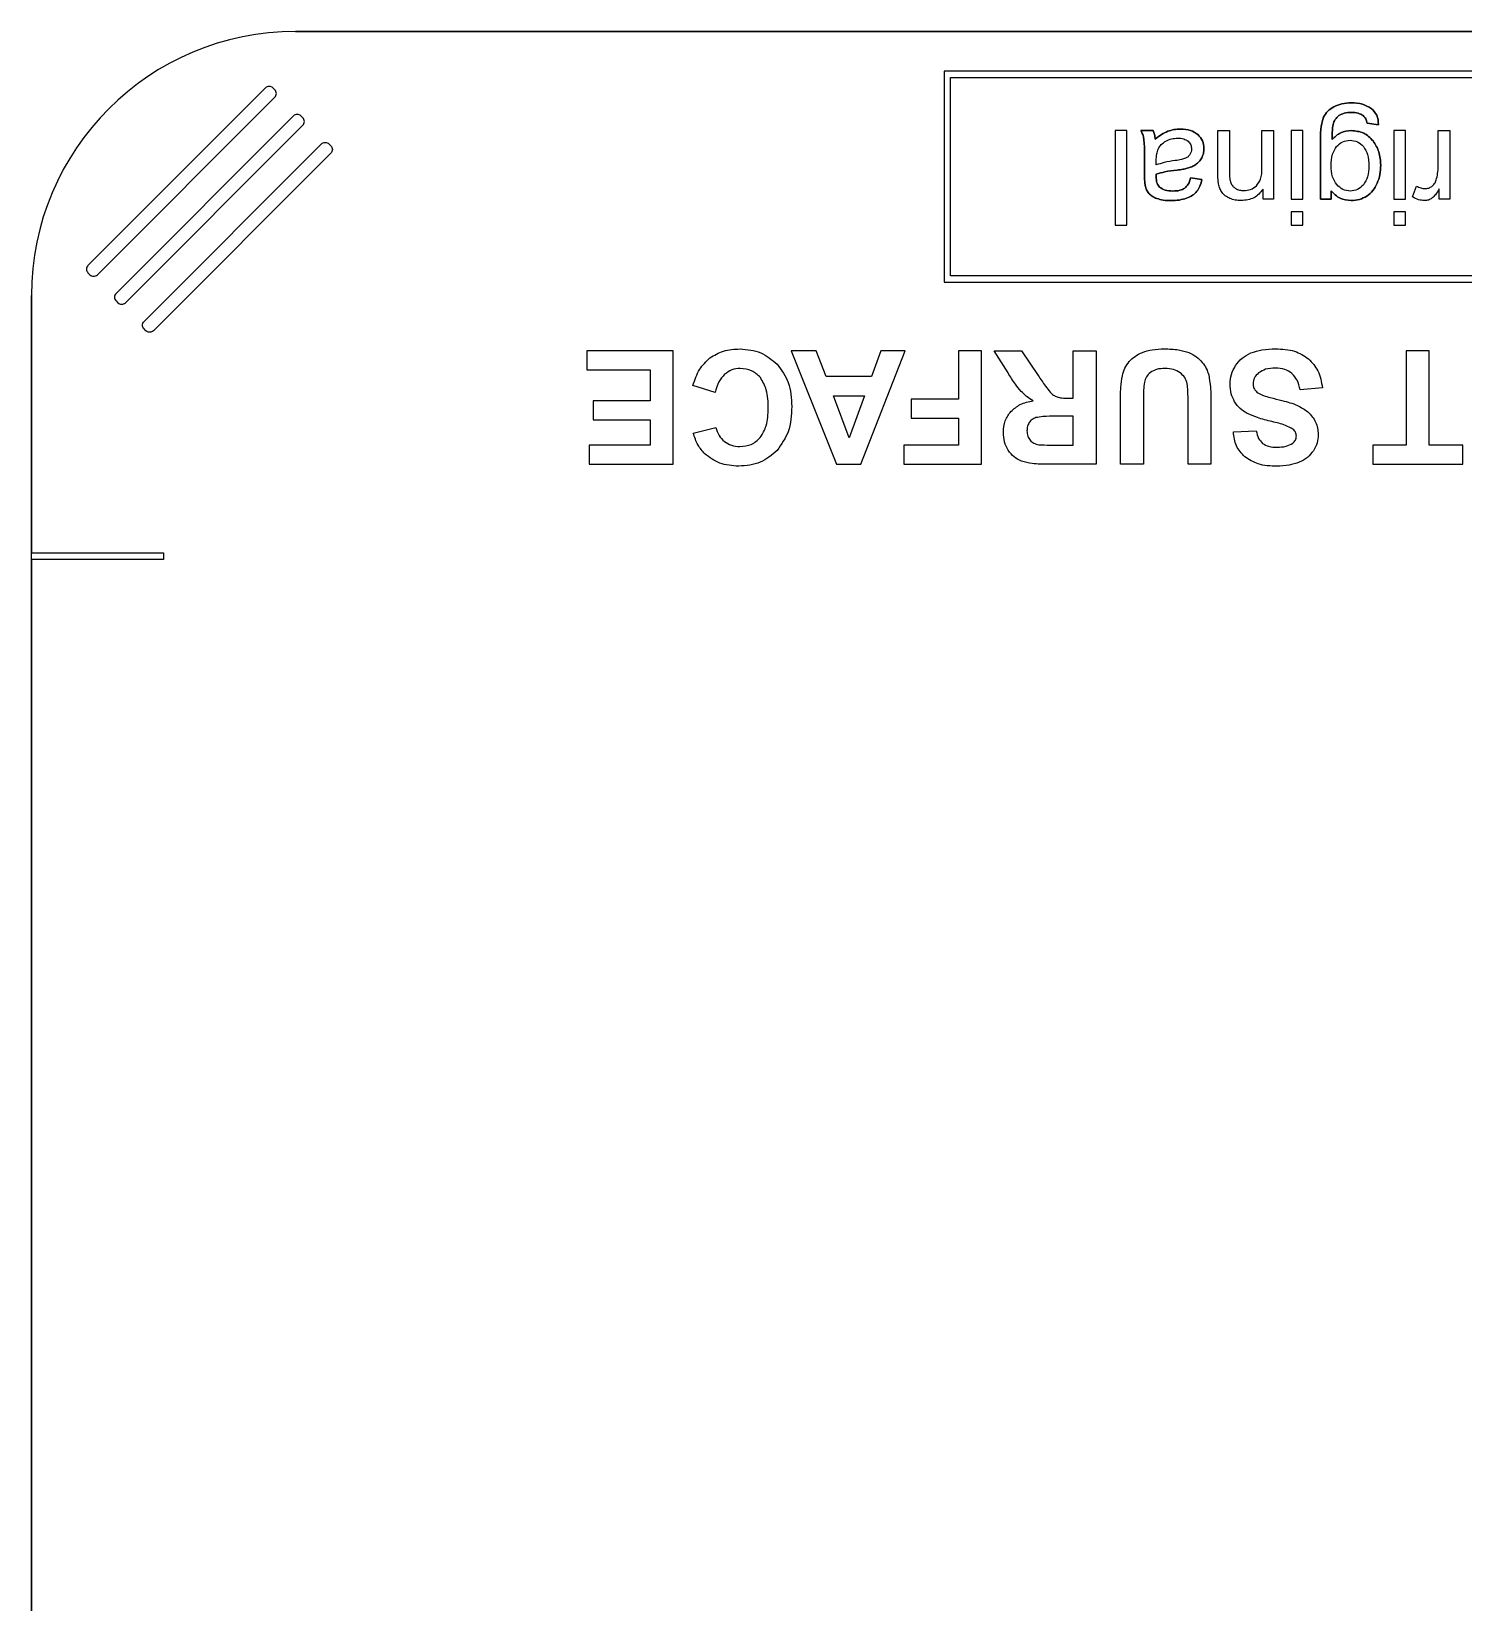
# Model space of a CAD drawing. Header units: millimetres. Extents: x -106 to 106, y -124 to 114.
# Drawn here: x -106 to -51.8, y 54.2 to 113.7 of the extents above; entities that cross this region are included whole.
import ezdxf

# ---------------------------------------------------------------- set-up
doc = ezdxf.new("R2010")
doc.units = ezdxf.units.MM
doc.layers.get('0').update_dxf_attribs({"linetype": 'CONTINUOUS'})

msp = doc.modelspace()

# ---------------------------------------------------------------- linework, layer by layer
for p, q in [((-95.997, 113.75), (96.003, 113.75)), ((96.003, 113.75), (-95.997, 113.75)), ((-55.008, 110.209), (-55.435, 110.272)), ((-55.435, 110.272), (-55.008, 110.209)), ((-63.999, 109.994), (-63.54, 109.994)), ((-63.54, 109.994), (-63.999, 109.994)), ((-61.087, 108.4), (-61.087, 109.994)), ((-61.087, 109.994), (-60.647, 109.994)), ((-60.647, 109.994), (-60.647, 108.417)), ((-59.419, 108.578), (-59.419, 109.994)), ((-59.419, 109.994), (-58.98, 109.994)), ((-58.98, 109.994), (-58.98, 107.401)), ((-57.205, 107.401), (-57.205, 109.642)), ((-57.205, 109.642), (-57.205, 107.401)), ((-52.747, 108.637), (-52.747, 109.994)), ((-52.747, 109.994), (-52.308, 109.994)), ((-52.308, 109.994), (-52.308, 107.401)), ((-63.86, 108.322), (-63.86, 108.908)), ((-63.86, 108.908), (-63.86, 108.322)), ((-63.416, 108.693), (-63.416, 108.854)), ((-62.117, 108.2), (-61.687, 108.141)), ((-61.687, 108.141), (-62.117, 108.2)), ((-59.375, 107.401), (-59.375, 107.77)), ((-56.8, 107.714), (-56.8, 107.401)), ((-56.8, 107.401), (-56.8, 107.714)), ((-53.716, 107.484), (-53.565, 107.892)), ((-52.703, 107.401), (-52.703, 107.794)), ((-58.98, 107.401), (-59.375, 107.401)), ((-56.8, 107.401), (-57.205, 107.401)), ((-57.205, 107.401), (-56.8, 107.401)), ((-52.308, 107.401), (-52.703, 107.401)), ((-105.997, -120.25), (-105.997, 103.75)), ((-105.997, 103.75), (-105.997, 94)), ((-69.03, 100.816), (-69.554, 101.654)), ((-69.554, 101.654), (-68.517, 101.654)), ((-68.517, 101.654), (-67.89, 100.719)), ((-66.56, 99.861), (-66.56, 101.654)), ((-66.56, 101.654), (-65.693, 101.654)), ((-65.693, 101.654), (-65.693, 97.359)), ((-80.116, 100.075), (-80.956, 100.341)), ((-57.129, 100.256), (-57.973, 100.174)), ((-66.736, 99.861), (-66.56, 99.861)), ((-64.773, 97.359), (-64.773, 99.615)), ((-63.906, 99.735), (-63.906, 97.359)), ((-62.215, 97.359), (-62.215, 99.685)), ((-61.348, 99.65), (-61.348, 97.359)), ((-66.56, 99.175), (-67.201, 99.175)), ((-66.56, 98.085), (-66.56, 99.175)), ((-80.945, 98.542), (-80.086, 98.748)), ((-60.498, 98.586), (-59.631, 98.625)), ((-67.237, 98.085), (-66.56, 98.085)), ((-65.693, 97.359), (-67.518, 97.359)), ((-63.906, 97.359), (-64.773, 97.359)), ((-61.348, 97.359), (-62.215, 97.359)), ((-105.997, 94), (-100.997, 94)), ((-105.997, 93.75), (-105.997, -120.25)), ((-100.997, 93.75), (-105.997, 93.75)), ((-100.997, 94), (-100.997, 93.75))]:
    msp.add_line(p, q)
for points in [[(-20.952, 112.25), (-71.452, 112.25), (-71.452, 104.25), (-20.952, 104.25)], [(-71.202, 112), (-21.202, 112), (-21.202, 104.5), (-71.202, 104.5)], [(-64.971, 106.415), (-64.532, 106.415), (-64.532, 109.994), (-64.971, 109.994)], [(-58.311, 107.401), (-57.872, 107.401), (-57.872, 109.994), (-58.311, 109.994)], [(-54.419, 107.401), (-53.98, 107.401), (-53.98, 109.994), (-54.419, 109.994)], [(-58.311, 106.415), (-57.872, 106.415), (-57.872, 106.92), (-58.311, 106.92)], [(-54.419, 106.415), (-53.98, 106.415), (-53.98, 106.92), (-54.419, 106.92)], [(-84.888, 97.359), (-81.703, 97.359), (-81.703, 101.654), (-84.97, 101.654), (-84.97, 100.93), (-82.571, 100.93), (-82.571, 99.761), (-84.727, 99.761), (-84.727, 99.038), (-82.571, 99.038), (-82.571, 98.085), (-84.888, 98.085)], [(-75.917, 100.678), (-76.292, 101.654), (-77.236, 101.654), (-75.516, 97.359), (-74.599, 97.359), (-72.926, 101.654), (-73.846, 101.654), (-74.2, 100.678)], [(-72.976, 97.359), (-70.032, 97.359), (-70.032, 101.654), (-70.899, 101.654), (-70.899, 99.829), (-72.692, 99.829), (-72.692, 99.102), (-70.899, 99.102), (-70.899, 98.085), (-72.976, 98.085)], [(-51.812, 98.085), (-53.086, 98.085), (-53.086, 101.654), (-53.953, 101.654), (-53.953, 98.085), (-55.225, 98.085), (-55.225, 97.359), (-51.812, 97.359)], [(-74.467, 99.955), (-75.047, 98.361), (-75.639, 99.955)]]:
    msp.add_lwpolyline(points, close=True)
for points in [[(-103.502, 104.538), (-96.785, 111.255, 0.414214), (-96.785, 111.538), (-96.856, 111.609, 0.414214), (-97.139, 111.609), (-103.856, 104.891, 0.414214), (-103.856, 104.609), (-103.785, 104.538, 0.414214)], [(-96.078, 110.548), (-102.795, 103.831, 0.414214), (-102.795, 103.548), (-102.724, 103.477, 0.414214), (-102.441, 103.477), (-95.724, 110.194, 0.414214), (-95.724, 110.477), (-95.795, 110.548, 0.414214)], [(-95.017, 109.487, -0.414214), (-94.734, 109.487), (-94.664, 109.417, -0.414214), (-94.664, 109.134), (-101.381, 102.417, -0.414214), (-101.664, 102.417), (-101.734, 102.487, -0.414214), (-101.734, 102.77)]]:
    msp.add_lwpolyline(points, format="xyb", close=True)
msp.add_arc((-95.997, 103.75), 10, 90, 180)
msp.add_arc((-95.997, 103.75), 10, 90, 180)
for points, knots in [([(-57.082, 110.501), (-57.034, 110.581), (-56.936, 110.745), (-56.774, 110.847), (-56.691, 110.9)], [0, 0, 0, 0, 0.0276612, 0.05654916, 0.05654916, 0.05654916, 0.05654916]), ([(-56.691, 110.9), (-56.774, 110.847), (-56.936, 110.745), (-57.034, 110.581), (-57.082, 110.501)], [-0.05654916, -0.05654916, -0.05654916, -0.05654916, -0.0276612, 0, 0, 0, 0]), ([(-56.691, 110.9), (-56.593, 110.942), (-56.384, 111.034), (-56.155, 111.042), (-56.033, 111.046)], [0, 0, 0, 0, 0.03177536, 0.06794148, 0.06794148, 0.06794148, 0.06794148]), ([(-56.033, 111.046), (-56.155, 111.042), (-56.384, 111.034), (-56.593, 110.942), (-56.691, 110.9)], [-0.06794148, -0.06794148, -0.06794148, -0.06794148, -0.03177536, 0, 0, 0, 0]), ([(-56.031, 110.682), (-56.123, 110.68), (-56.29, 110.675), (-56.436, 110.596), (-56.502, 110.56)], [0, 0, 0, 0, 0.02721025, 0.04927942, 0.04927942, 0.04927942, 0.04927942]), ([(-56.502, 110.56), (-56.436, 110.596), (-56.29, 110.675), (-56.123, 110.68), (-56.031, 110.682)], [-0.04927942, -0.04927942, -0.04927942, -0.04927942, -0.02721025, 0, 0, 0, 0]), ([(-56.033, 111.046), (-55.89, 111.04), (-55.623, 111.029), (-55.391, 110.898), (-55.284, 110.837)], [0, 0, 0, 0, 0.04225464, 0.07879799, 0.07879799, 0.07879799, 0.07879799]), ([(-55.284, 110.837), (-55.391, 110.898), (-55.623, 111.029), (-55.89, 111.04), (-56.033, 111.046)], [-0.07879799, -0.07879799, -0.07879799, -0.07879799, -0.04225464, 0, 0, 0, 0]), ([(-55.584, 110.56), (-55.647, 110.596), (-55.785, 110.674), (-55.944, 110.679), (-56.031, 110.682)], [0, 0, 0, 0, 0.0214049, 0.04691767, 0.04691767, 0.04691767, 0.04691767]), ([(-56.031, 110.682), (-55.944, 110.679), (-55.785, 110.674), (-55.647, 110.596), (-55.584, 110.56)], [-0.04691767, -0.04691767, -0.04691767, -0.04691767, -0.0214049, 0, 0, 0, 0]), ([(-55.284, 110.837), (-55.201, 110.756), (-55.026, 110.584), (-55.014, 110.338), (-55.008, 110.209)], [0, 0, 0, 0, 0.03365364, 0.07092145, 0.07092145, 0.07092145, 0.07092145]), ([(-55.008, 110.209), (-55.014, 110.338), (-55.026, 110.584), (-55.201, 110.756), (-55.284, 110.837)], [-0.07092145, -0.07092145, -0.07092145, -0.07092145, -0.03365364, 0, 0, 0, 0]), ([(-57.205, 109.642), (-57.205, 109.817), (-57.205, 110.109), (-57.117, 110.388), (-57.082, 110.501)], [0, 0, 0, 0, 0.05181905, 0.08713908, 0.08713908, 0.08713908, 0.08713908]), ([(-57.082, 110.501), (-57.117, 110.388), (-57.205, 110.109), (-57.205, 109.817), (-57.205, 109.642)], [-0.08713908, -0.08713908, -0.08713908, -0.08713908, -0.05181905, 0, 0, 0, 0]), ([(-56.727, 110.219), (-56.736, 110.149), (-56.762, 109.962), (-56.76, 109.774), (-56.758, 109.655)], [0, 0, 0, 0, 0.02096289, 0.05655272, 0.05655272, 0.05655272, 0.05655272]), ([(-56.758, 109.655), (-56.76, 109.774), (-56.762, 109.962), (-56.736, 110.149), (-56.727, 110.219)], [-0.05655272, -0.05655272, -0.05655272, -0.05655272, -0.02096289, 0, 0, 0, 0]), ([(-56.502, 110.56), (-56.553, 110.515), (-56.658, 110.421), (-56.703, 110.287), (-56.727, 110.219)], [0, 0, 0, 0, 0.02020476, 0.04152342, 0.04152342, 0.04152342, 0.04152342]), ([(-56.727, 110.219), (-56.703, 110.287), (-56.658, 110.421), (-56.553, 110.515), (-56.502, 110.56)], [-0.04152342, -0.04152342, -0.04152342, -0.04152342, -0.02020476, 0, 0, 0, 0]), ([(-55.435, 110.272), (-55.446, 110.332), (-55.467, 110.444), (-55.547, 110.524), (-55.584, 110.56)], [0, 0, 0, 0, 0.01782488, 0.03311842, 0.03311842, 0.03311842, 0.03311842]), ([(-55.584, 110.56), (-55.547, 110.524), (-55.467, 110.444), (-55.446, 110.332), (-55.435, 110.272)], [-0.03311842, -0.03311842, -0.03311842, -0.03311842, -0.01782488, 0, 0, 0, 0]), ([(-63.888, 109.683), (-63.9, 109.736), (-63.924, 109.845), (-63.974, 109.944), (-63.999, 109.994)], [0, 0, 0, 0, 0.01644017, 0.03317009, 0.03317009, 0.03317009, 0.03317009]), ([(-63.999, 109.994), (-63.974, 109.944), (-63.924, 109.845), (-63.9, 109.736), (-63.888, 109.683)], [-0.03317009, -0.03317009, -0.03317009, -0.03317009, -0.01644017, 0, 0, 0, 0]), ([(-63.86, 108.908), (-63.859, 109.074), (-63.858, 109.333), (-63.88, 109.591), (-63.888, 109.683)], [0, 0, 0, 0, 0.05002324, 0.07760008, 0.07760008, 0.07760008, 0.07760008]), ([(-63.888, 109.683), (-63.88, 109.591), (-63.858, 109.333), (-63.859, 109.074), (-63.86, 108.908)], [-0.07760008, -0.07760008, -0.07760008, -0.07760008, -0.05002324, 0, 0, 0, 0]), ([(-63.54, 109.994), (-63.52, 109.945), (-63.476, 109.843), (-63.461, 109.732), (-63.453, 109.674)], [0, 0, 0, 0, 0.01585893, 0.033301, 0.033301, 0.033301, 0.033301]), ([(-63.453, 109.674), (-63.461, 109.732), (-63.476, 109.843), (-63.52, 109.945), (-63.54, 109.994)], [-0.033301, -0.033301, -0.033301, -0.033301, -0.01585893, 0, 0, 0, 0]), ([(-63.453, 109.674), (-63.375, 109.737), (-63.231, 109.854), (-63.061, 109.931), (-62.983, 109.967)], [0, 0, 0, 0, 0.02978592, 0.0555805, 0.0555805, 0.0555805, 0.0555805]), ([(-62.983, 109.967), (-63.061, 109.931), (-63.231, 109.854), (-63.375, 109.737), (-63.453, 109.674)], [-0.0555805, -0.0555805, -0.0555805, -0.0555805, -0.02978592, 0, 0, 0, 0]), ([(-63.345, 109.293), (-63.309, 109.354), (-63.237, 109.479), (-63.116, 109.557), (-63.055, 109.597)], [-0.04256506, -0.04256506, -0.04256506, -0.04256506, -0.02161379, 0, 0, 0, 0]), ([(-63.055, 109.597), (-62.985, 109.63), (-62.842, 109.696), (-62.684, 109.704), (-62.603, 109.708)], [-0.04690597, -0.04690597, -0.04690597, -0.04690597, -0.02414704, 0, 0, 0, 0]), ([(-62.983, 109.967), (-62.905, 109.992), (-62.748, 110.043), (-62.582, 110.049), (-62.498, 110.053)], [0, 0, 0, 0, 0.02426846, 0.0494143, 0.0494143, 0.0494143, 0.0494143]), ([(-62.498, 110.053), (-62.582, 110.049), (-62.748, 110.043), (-62.905, 109.992), (-62.983, 109.967)], [-0.0494143, -0.0494143, -0.0494143, -0.0494143, -0.02426846, 0, 0, 0, 0]), ([(-62.603, 109.708), (-62.526, 109.706), (-62.385, 109.701), (-62.267, 109.625), (-62.214, 109.591)], [-0.04133801, -0.04133801, -0.04133801, -0.04133801, -0.01859603, 0, 0, 0, 0]), ([(-62.498, 110.053), (-62.368, 110.047), (-62.129, 110.038), (-61.931, 109.905), (-61.841, 109.844)], [0, 0, 0, 0, 0.03813946, 0.07012569, 0.07012569, 0.07012569, 0.07012569]), ([(-61.841, 109.844), (-61.931, 109.905), (-62.129, 110.038), (-62.368, 110.047), (-62.498, 110.053)], [-0.07012569, -0.07012569, -0.07012569, -0.07012569, -0.03813946, 0, 0, 0, 0]), ([(-62.214, 109.591), (-62.175, 109.55), (-62.097, 109.467), (-62.086, 109.354), (-62.081, 109.298)], [-0.03298764, -0.03298764, -0.03298764, -0.03298764, -0.01645305, 0, 0, 0, 0]), ([(-61.841, 109.844), (-61.774, 109.769), (-61.639, 109.617), (-61.621, 109.413), (-61.612, 109.31)], [0, 0, 0, 0, 0.02934987, 0.05947282, 0.05947282, 0.05947282, 0.05947282]), ([(-61.612, 109.31), (-61.621, 109.413), (-61.639, 109.617), (-61.774, 109.769), (-61.841, 109.844)], [-0.05947282, -0.05947282, -0.05947282, -0.05947282, -0.02934987, 0, 0, 0, 0]), ([(-56.758, 109.655), (-56.657, 109.754), (-56.457, 109.95), (-56.178, 109.979), (-56.04, 109.994)], [0, 0, 0, 0, 0.04116092, 0.08149204, 0.08149204, 0.08149204, 0.08149204]), ([(-56.04, 109.994), (-56.178, 109.979), (-56.457, 109.95), (-56.657, 109.754), (-56.758, 109.655)], [-0.08149204, -0.08149204, -0.08149204, -0.08149204, -0.04116092, 0, 0, 0, 0]), ([(-56.59, 109.397), (-56.518, 109.465), (-56.375, 109.6), (-56.179, 109.62), (-56.082, 109.63)], [-0.057288, -0.057288, -0.057288, -0.057288, -0.02843585, 0, 0, 0, 0]), ([(-56.082, 109.63), (-55.984, 109.62), (-55.788, 109.6), (-55.646, 109.464), (-55.574, 109.396)], [-0.05737251, -0.05737251, -0.05737251, -0.05737251, -0.02881092, 0, 0, 0, 0]), ([(-56.04, 109.994), (-55.874, 109.98), (-55.55, 109.952), (-55.323, 109.721), (-55.213, 109.608)], [0, 0, 0, 0, 0.04839488, 0.09406602, 0.09406602, 0.09406602, 0.09406602]), ([(-55.213, 109.608), (-55.323, 109.721), (-55.55, 109.952), (-55.874, 109.98), (-56.04, 109.994)], [-0.09406602, -0.09406602, -0.09406602, -0.09406602, -0.04839488, 0, 0, 0, 0]), ([(-55.213, 109.608), (-55.127, 109.471), (-54.951, 109.188), (-54.931, 108.854), (-54.92, 108.683)], [0, 0, 0, 0, 0.04777244, 0.09841474, 0.09841474, 0.09841474, 0.09841474]), ([(-54.92, 108.683), (-54.931, 108.854), (-54.951, 109.188), (-55.127, 109.471), (-55.213, 109.608)], [-0.09841474, -0.09841474, -0.09841474, -0.09841474, -0.04777244, 0, 0, 0, 0]), ([(-63.416, 108.854), (-63.415, 108.94), (-63.414, 109.09), (-63.366, 109.232), (-63.345, 109.293)], [-0.04475626, -0.04475626, -0.04475626, -0.04475626, -0.01918223, 0, 0, 0, 0]), ([(-62.315, 108.947), (-62.365, 108.93), (-62.49, 108.889), (-62.62, 108.87), (-62.698, 108.859)], [-0.03939161, -0.03939161, -0.03939161, -0.03939161, -0.02350171, 0, 0, 0, 0]), ([(-62.142, 109.089), (-62.164, 109.06), (-62.211, 108.999), (-62.28, 108.964), (-62.315, 108.947)], [-0.02271195, -0.02271195, -0.02271195, -0.02271195, -0.01162415, 0, 0, 0, 0]), ([(-62.081, 109.298), (-62.083, 109.261), (-62.088, 109.187), (-62.124, 109.122), (-62.142, 109.089)], [-0.02198519, -0.02198519, -0.02198519, -0.02198519, -0.01092363, 0, 0, 0, 0]), ([(-61.698, 108.962), (-61.729, 108.913), (-61.79, 108.815), (-61.881, 108.745), (-61.925, 108.71)], [0, 0, 0, 0, 0.01736579, 0.03421484, 0.03421484, 0.03421484, 0.03421484]), ([(-61.925, 108.71), (-61.881, 108.745), (-61.79, 108.815), (-61.729, 108.913), (-61.698, 108.962)], [-0.03421484, -0.03421484, -0.03421484, -0.03421484, -0.01736579, 0, 0, 0, 0]), ([(-61.612, 109.31), (-61.615, 109.249), (-61.622, 109.127), (-61.673, 109.017), (-61.698, 108.962)], [0, 0, 0, 0, 0.01834739, 0.03614774, 0.03614774, 0.03614774, 0.03614774]), ([(-61.698, 108.962), (-61.673, 109.017), (-61.622, 109.127), (-61.615, 109.249), (-61.612, 109.31)], [-0.03614774, -0.03614774, -0.03614774, -0.03614774, -0.01834739, 0, 0, 0, 0]), ([(-56.795, 108.666), (-56.792, 108.814), (-56.786, 109.077), (-56.649, 109.3), (-56.59, 109.397)], [-0.07714334, -0.07714334, -0.07714334, -0.07714334, -0.03365768, 0, 0, 0, 0]), ([(-55.574, 109.396), (-55.515, 109.297), (-55.379, 109.069), (-55.374, 108.802), (-55.372, 108.651)], [-0.07834688, -0.07834688, -0.07834688, -0.07834688, -0.04441825, 0, 0, 0, 0]), ([(-63.838, 107.916), (-63.845, 107.969), (-63.861, 108.103), (-63.861, 108.239), (-63.86, 108.322)], [0, 0, 0, 0, 0.01583307, 0.04061943, 0.04061943, 0.04061943, 0.04061943]), ([(-63.86, 108.322), (-63.861, 108.239), (-63.861, 108.103), (-63.845, 107.969), (-63.838, 107.916)], [-0.04061943, -0.04061943, -0.04061943, -0.04061943, -0.01583307, 0, 0, 0, 0]), ([(-63.416, 108.348), (-63.417, 108.324), (-63.418, 108.286), (-63.418, 108.247), (-63.418, 108.234)], [0, 0, 0, 0, 0.00738752, 0.01147733, 0.01147733, 0.01147733, 0.01147733]), ([(-63.418, 108.234), (-63.418, 108.247), (-63.418, 108.286), (-63.417, 108.324), (-63.416, 108.348)], [-0.01147733, -0.01147733, -0.01147733, -0.01147733, -0.00738752, 0, 0, 0, 0]), ([(-62.698, 108.859), (-62.839, 108.838), (-63.083, 108.802), (-63.317, 108.725), (-63.416, 108.693)], [-0.07379029, -0.07379029, -0.07379029, -0.07379029, -0.03124165, 0, 0, 0, 0]), ([(-62.632, 108.5), (-62.787, 108.481), (-63.052, 108.449), (-63.309, 108.378), (-63.416, 108.348)], [0, 0, 0, 0, 0.04672459, 0.07991364, 0.07991364, 0.07991364, 0.07991364]), ([(-63.416, 108.348), (-63.309, 108.378), (-63.052, 108.449), (-62.787, 108.481), (-62.632, 108.5)], [-0.07991364, -0.07991364, -0.07991364, -0.07991364, -0.04672459, 0, 0, 0, 0]), ([(-62.242, 108.566), (-62.296, 108.554), (-62.425, 108.525), (-62.556, 108.509), (-62.632, 108.5)], [0, 0, 0, 0, 0.01657877, 0.03963399, 0.03963399, 0.03963399, 0.03963399]), ([(-62.632, 108.5), (-62.556, 108.509), (-62.425, 108.525), (-62.296, 108.554), (-62.242, 108.566)], [-0.03963399, -0.03963399, -0.03963399, -0.03963399, -0.01657877, 0, 0, 0, 0]), ([(-61.925, 108.71), (-61.974, 108.68), (-62.074, 108.619), (-62.185, 108.584), (-62.242, 108.566)], [0, 0, 0, 0, 0.0171061, 0.03485918, 0.03485918, 0.03485918, 0.03485918]), ([(-62.242, 108.566), (-62.185, 108.584), (-62.074, 108.619), (-61.974, 108.68), (-61.925, 108.71)], [-0.03485918, -0.03485918, -0.03485918, -0.03485918, -0.0171061, 0, 0, 0, 0]), ([(-61.062, 107.973), (-61.069, 108.028), (-61.087, 108.17), (-61.087, 108.313), (-61.087, 108.4)], [0, 0, 0, 0, 0.01688425, 0.04283137, 0.04283137, 0.04283137, 0.04283137]), ([(-60.647, 108.417), (-60.647, 108.338), (-60.646, 108.202), (-60.611, 108.071), (-60.596, 108.015)], [0, 0, 0, 0, 0.02350299, 0.04063325, 0.04063325, 0.04063325, 0.04063325]), ([(-59.623, 107.902), (-59.564, 107.985), (-59.422, 108.185), (-59.42, 108.433), (-59.419, 108.578)], [0, 0, 0, 0, 0.03000542, 0.07212398, 0.07212398, 0.07212398, 0.07212398]), ([(-56.584, 107.948), (-56.645, 108.045), (-56.783, 108.264), (-56.791, 108.523), (-56.795, 108.666)], [-0.07603082, -0.07603082, -0.07603082, -0.07603082, -0.04208055, 0, 0, 0, 0]), ([(-55.372, 108.651), (-55.376, 108.51), (-55.383, 108.256), (-55.517, 108.04), (-55.577, 107.944)], [-0.07475803, -0.07475803, -0.07475803, -0.07475803, -0.03333236, 0, 0, 0, 0]), ([(-54.92, 108.683), (-54.925, 108.563), (-54.935, 108.328), (-55.015, 108.106), (-55.054, 107.998)], [0, 0, 0, 0, 0.03583264, 0.07014999, 0.07014999, 0.07014999, 0.07014999]), ([(-55.054, 107.998), (-55.015, 108.106), (-54.935, 108.328), (-54.925, 108.563), (-54.92, 108.683)], [-0.07014999, -0.07014999, -0.07014999, -0.07014999, -0.03583264, 0, 0, 0, 0]), ([(-52.82, 108.124), (-52.799, 108.205), (-52.755, 108.373), (-52.75, 108.547), (-52.747, 108.637)], [0, 0, 0, 0, 0.02514352, 0.05193955, 0.05193955, 0.05193955, 0.05193955]), ([(-63.702, 107.617), (-63.732, 107.661), (-63.796, 107.752), (-63.824, 107.86), (-63.838, 107.916)], [0, 0, 0, 0, 0.01576034, 0.03312206, 0.03312206, 0.03312206, 0.03312206]), ([(-63.838, 107.916), (-63.824, 107.86), (-63.796, 107.752), (-63.732, 107.661), (-63.702, 107.617)], [-0.03312206, -0.03312206, -0.03312206, -0.03312206, -0.01576034, 0, 0, 0, 0]), ([(-63.418, 108.234), (-63.417, 108.154), (-63.414, 108.014), (-63.33, 107.903), (-63.294, 107.855)], [0, 0, 0, 0, 0.02309888, 0.04072885, 0.04072885, 0.04072885, 0.04072885]), ([(-63.294, 107.855), (-63.33, 107.903), (-63.414, 108.014), (-63.417, 108.154), (-63.418, 108.234)], [-0.04072885, -0.04072885, -0.04072885, -0.04072885, -0.02309888, 0, 0, 0, 0]), ([(-63.294, 107.855), (-63.226, 107.812), (-63.074, 107.715), (-62.893, 107.71), (-62.793, 107.706)], [0, 0, 0, 0, 0.02372831, 0.05307918, 0.05307918, 0.05307918, 0.05307918]), ([(-62.793, 107.706), (-62.893, 107.71), (-63.074, 107.715), (-63.226, 107.812), (-63.294, 107.855)], [-0.05307918, -0.05307918, -0.05307918, -0.05307918, -0.02372831, 0, 0, 0, 0]), ([(-62.793, 107.706), (-62.702, 107.708), (-62.54, 107.71), (-62.397, 107.784), (-62.336, 107.815)], [0, 0, 0, 0, 0.02708356, 0.04760031, 0.04760031, 0.04760031, 0.04760031]), ([(-62.336, 107.815), (-62.397, 107.784), (-62.54, 107.71), (-62.702, 107.708), (-62.793, 107.706)], [-0.04760031, -0.04760031, -0.04760031, -0.04760031, -0.02708356, 0, 0, 0, 0]), ([(-62.336, 107.815), (-62.289, 107.863), (-62.182, 107.971), (-62.14, 108.117), (-62.117, 108.2)], [0, 0, 0, 0, 0.01978448, 0.04486306, 0.04486306, 0.04486306, 0.04486306]), ([(-62.117, 108.2), (-62.14, 108.117), (-62.182, 107.971), (-62.289, 107.863), (-62.336, 107.815)], [-0.04486306, -0.04486306, -0.04486306, -0.04486306, -0.01978448, 0, 0, 0, 0]), ([(-61.88, 107.695), (-61.932, 107.641), (-62.043, 107.526), (-62.19, 107.466), (-62.269, 107.434)], [0, 0, 0, 0, 0.02224872, 0.04725176, 0.04725176, 0.04725176, 0.04725176]), ([(-62.269, 107.434), (-62.19, 107.466), (-62.043, 107.526), (-61.932, 107.641), (-61.88, 107.695)], [-0.04725176, -0.04725176, -0.04725176, -0.04725176, -0.02224872, 0, 0, 0, 0]), ([(-61.687, 108.141), (-61.708, 108.056), (-61.748, 107.896), (-61.838, 107.759), (-61.88, 107.695)], [0, 0, 0, 0, 0.02611001, 0.04887238, 0.04887238, 0.04887238, 0.04887238]), ([(-61.88, 107.695), (-61.838, 107.759), (-61.748, 107.896), (-61.708, 108.056), (-61.687, 108.141)], [-0.04887238, -0.04887238, -0.04887238, -0.04887238, -0.02611001, 0, 0, 0, 0]), ([(-60.926, 107.648), (-60.956, 107.697), (-61.019, 107.797), (-61.048, 107.913), (-61.062, 107.973)], [0, 0, 0, 0, 0.01710303, 0.03542506, 0.03542506, 0.03542506, 0.03542506]), ([(-60.596, 108.015), (-60.575, 107.973), (-60.533, 107.887), (-60.454, 107.831), (-60.414, 107.803)], [0, 0, 0, 0, 0.01391658, 0.0283661, 0.0283661, 0.0283661, 0.0283661]), ([(-60.414, 107.803), (-60.368, 107.78), (-60.271, 107.732), (-60.164, 107.726), (-60.108, 107.723)], [0, 0, 0, 0, 0.01538794, 0.03195609, 0.03195609, 0.03195609, 0.03195609]), ([(-59.375, 107.77), (-59.483, 107.645), (-59.7, 107.392), (-60.032, 107.359), (-60.201, 107.343)], [0, 0, 0, 0, 0.04738817, 0.09617909, 0.09617909, 0.09617909, 0.09617909]), ([(-60.108, 107.723), (-60.018, 107.731), (-59.84, 107.745), (-59.695, 107.85), (-59.623, 107.902)], [0, 0, 0, 0, 0.02653038, 0.05253675, 0.05253675, 0.05253675, 0.05253675]), ([(-56.043, 107.343), (-56.19, 107.359), (-56.486, 107.391), (-56.695, 107.605), (-56.8, 107.714)], [0, 0, 0, 0, 0.04288561, 0.08668028, 0.08668028, 0.08668028, 0.08668028]), ([(-56.8, 107.714), (-56.695, 107.605), (-56.486, 107.391), (-56.19, 107.359), (-56.043, 107.343)], [-0.08668028, -0.08668028, -0.08668028, -0.08668028, -0.04288561, 0, 0, 0, 0]), ([(-56.075, 107.706), (-56.171, 107.717), (-56.368, 107.74), (-56.511, 107.878), (-56.584, 107.948)], [-0.05778086, -0.05778086, -0.05778086, -0.05778086, -0.02950917, 0, 0, 0, 0]), ([(-55.577, 107.944), (-55.648, 107.875), (-55.787, 107.739), (-55.98, 107.717), (-56.075, 107.706)], [-0.05662857, -0.05662857, -0.05662857, -0.05662857, -0.02774531, 0, 0, 0, 0]), ([(-55.054, 107.998), (-55.103, 107.9), (-55.197, 107.71), (-55.363, 107.578), (-55.444, 107.514)], [0, 0, 0, 0, 0.03230314, 0.06284357, 0.06284357, 0.06284357, 0.06284357]), ([(-55.444, 107.514), (-55.363, 107.578), (-55.197, 107.71), (-55.103, 107.9), (-55.054, 107.998)], [-0.06284357, -0.06284357, -0.06284357, -0.06284357, -0.03230314, 0, 0, 0, 0]), ([(-53.565, 107.892), (-53.512, 107.864), (-53.411, 107.811), (-53.297, 107.801), (-53.243, 107.797)], [0, 0, 0, 0, 0.01762479, 0.03391295, 0.03391295, 0.03391295, 0.03391295]), ([(-53.243, 107.797), (-53.196, 107.8), (-53.102, 107.808), (-53.023, 107.858), (-52.984, 107.883)], [0, 0, 0, 0, 0.01384251, 0.02767236, 0.02767236, 0.02767236, 0.02767236]), ([(-52.984, 107.883), (-52.948, 107.916), (-52.874, 107.983), (-52.839, 108.076), (-52.82, 108.124)], [0, 0, 0, 0, 0.01426856, 0.0294477, 0.0294477, 0.0294477, 0.0294477]), ([(-52.703, 107.794), (-52.747, 107.714), (-52.822, 107.579), (-52.936, 107.474), (-52.983, 107.431)], [0, 0, 0, 0, 0.02712511, 0.04613649, 0.04613649, 0.04613649, 0.04613649]), ([(-63.396, 107.421), (-63.459, 107.446), (-63.573, 107.493), (-63.662, 107.578), (-63.702, 107.617)], [0, 0, 0, 0, 0.0200494, 0.03660009, 0.03660009, 0.03660009, 0.03660009]), ([(-63.702, 107.617), (-63.662, 107.578), (-63.573, 107.493), (-63.459, 107.446), (-63.396, 107.421)], [-0.03660009, -0.03660009, -0.03660009, -0.03660009, -0.0200494, 0, 0, 0, 0]), ([(-62.857, 107.343), (-62.958, 107.344), (-63.141, 107.347), (-63.317, 107.398), (-63.396, 107.421)], [0, 0, 0, 0, 0.03015365, 0.05472718, 0.05472718, 0.05472718, 0.05472718]), ([(-63.396, 107.421), (-63.317, 107.398), (-63.141, 107.347), (-62.958, 107.344), (-62.857, 107.343)], [-0.05472718, -0.05472718, -0.05472718, -0.05472718, -0.03015365, 0, 0, 0, 0]), ([(-62.269, 107.434), (-62.359, 107.407), (-62.551, 107.351), (-62.751, 107.346), (-62.857, 107.343)], [0, 0, 0, 0, 0.02825191, 0.05976824, 0.05976824, 0.05976824, 0.05976824]), ([(-62.857, 107.343), (-62.751, 107.346), (-62.551, 107.351), (-62.359, 107.407), (-62.269, 107.434)], [-0.05976824, -0.05976824, -0.05976824, -0.05976824, -0.02825191, 0, 0, 0, 0]), ([(-60.632, 107.427), (-60.692, 107.455), (-60.805, 107.509), (-60.887, 107.604), (-60.926, 107.648)], [0, 0, 0, 0, 0.01974773, 0.03714076, 0.03714076, 0.03714076, 0.03714076]), ([(-60.201, 107.343), (-60.276, 107.346), (-60.424, 107.352), (-60.564, 107.402), (-60.632, 107.427)], [0, 0, 0, 0, 0.02258981, 0.04413604, 0.04413604, 0.04413604, 0.04413604]), ([(-55.444, 107.514), (-55.534, 107.464), (-55.72, 107.361), (-55.933, 107.349), (-56.043, 107.343)], [0, 0, 0, 0, 0.03055846, 0.06303675, 0.06303675, 0.06303675, 0.06303675]), ([(-56.043, 107.343), (-55.933, 107.349), (-55.72, 107.361), (-55.534, 107.464), (-55.444, 107.514)], [-0.06303675, -0.06303675, -0.06303675, -0.06303675, -0.03055846, 0, 0, 0, 0]), ([(-53.265, 107.343), (-53.341, 107.35), (-53.501, 107.364), (-53.642, 107.443), (-53.716, 107.484)], [0, 0, 0, 0, 0.02267791, 0.04779927, 0.04779927, 0.04779927, 0.04779927]), ([(-52.983, 107.431), (-53.026, 107.405), (-53.114, 107.354), (-53.214, 107.346), (-53.265, 107.343)], [0, 0, 0, 0, 0.01498587, 0.02988873, 0.02988873, 0.02988873, 0.02988873]), ([(-80.956, 100.341), (-80.887, 100.556), (-80.757, 100.958), (-80.454, 101.25), (-80.313, 101.386)], [0, 0, 0, 0, 0.0664564, 0.124346, 0.124346, 0.124346, 0.124346]), ([(-80.313, 101.386), (-80.148, 101.485), (-79.797, 101.696), (-79.388, 101.716), (-79.172, 101.727)], [0, 0, 0, 0, 0.0570753, 0.1207481, 0.1207481, 0.1207481, 0.1207481]), ([(-79.172, 101.727), (-78.901, 101.705), (-78.369, 101.66), (-77.965, 101.313), (-77.766, 101.143)], [0, 0, 0, 0, 0.0792875, 0.1557877, 0.1557877, 0.1557877, 0.1557877]), ([(-64.702, 100.708), (-64.675, 100.809), (-64.622, 101.005), (-64.502, 101.168), (-64.443, 101.247)], [0, 0, 0, 0, 0.03109435, 0.06028686, 0.06028686, 0.06028686, 0.06028686]), ([(-64.443, 101.247), (-64.373, 101.317), (-64.226, 101.464), (-64.036, 101.551), (-63.938, 101.597)], [0, 0, 0, 0, 0.02961839, 0.06191202, 0.06191202, 0.06191202, 0.06191202]), ([(-63.938, 101.597), (-63.817, 101.635), (-63.549, 101.719), (-63.267, 101.724), (-63.112, 101.727)], [0, 0, 0, 0, 0.03776254, 0.08402008, 0.08402008, 0.08402008, 0.08402008]), ([(-63.112, 101.727), (-62.93, 101.725), (-62.611, 101.722), (-62.308, 101.626), (-62.179, 101.585)], [0, 0, 0, 0, 0.05420559, 0.09484931, 0.09484931, 0.09484931, 0.09484931]), ([(-62.179, 101.585), (-62.08, 101.536), (-61.89, 101.442), (-61.745, 101.289), (-61.676, 101.216)], [0, 0, 0, 0, 0.03280875, 0.0627815, 0.0627815, 0.0627815, 0.0627815]), ([(-61.676, 101.216), (-61.62, 101.141), (-61.512, 100.996), (-61.459, 100.823), (-61.433, 100.74)], [0, 0, 0, 0, 0.02784033, 0.05380627, 0.05380627, 0.05380627, 0.05380627]), ([(-60.416, 101.094), (-60.34, 101.195), (-60.184, 101.4), (-59.954, 101.515), (-59.836, 101.573)], [0, 0, 0, 0, 0.03744084, 0.07614736, 0.07614736, 0.07614736, 0.07614736]), ([(-59.836, 101.573), (-59.697, 101.619), (-59.394, 101.718), (-59.074, 101.726), (-58.902, 101.73)], [0, 0, 0, 0, 0.04372412, 0.0952164, 0.0952164, 0.0952164, 0.0952164]), ([(-58.902, 101.73), (-58.654, 101.721), (-58.203, 101.705), (-57.823, 101.463), (-57.651, 101.354)], [0, 0, 0, 0, 0.0726097, 0.1327502, 0.1327502, 0.1327502, 0.1327502]), ([(-57.651, 101.354), (-57.519, 101.207), (-57.238, 100.894), (-57.167, 100.478), (-57.129, 100.256)], [0, 0, 0, 0, 0.0579199, 0.1236961, 0.1236961, 0.1236961, 0.1236961]), ([(-79.758, 100.766), (-79.837, 100.676), (-80.011, 100.475), (-80.078, 100.217), (-80.116, 100.075)], [0, 0, 0, 0, 0.03544947, 0.07876658, 0.07876658, 0.07876658, 0.07876658]), ([(-79.163, 100.986), (-79.274, 100.977), (-79.493, 100.96), (-79.67, 100.83), (-79.758, 100.766)], [0, 0, 0, 0, 0.03261899, 0.06452393, 0.06452393, 0.06452393, 0.06452393]), ([(-78.402, 100.64), (-78.507, 100.741), (-78.721, 100.945), (-79.015, 100.972), (-79.163, 100.986)], [0, 0, 0, 0, 0.04251303, 0.08586374, 0.08586374, 0.08586374, 0.08586374]), ([(-78.109, 99.48), (-78.111, 99.719), (-78.116, 100.132), (-78.317, 100.489), (-78.402, 100.64)], [0, 0, 0, 0, 0.0701102, 0.1213496, 0.1213496, 0.1213496, 0.1213496]), ([(-77.766, 101.143), (-77.605, 100.92), (-77.262, 100.445), (-77.232, 99.857), (-77.215, 99.544)], [0, 0, 0, 0, 0.0805722, 0.1722494, 0.1722494, 0.1722494, 0.1722494]), ([(-68.536, 100.119), (-68.609, 100.208), (-68.79, 100.429), (-68.94, 100.672), (-69.03, 100.816)], [0, 0, 0, 0, 0.03470504, 0.08551141, 0.08551141, 0.08551141, 0.08551141]), ([(-67.89, 100.719), (-67.799, 100.581), (-67.656, 100.364), (-67.492, 100.162), (-67.433, 100.088)], [0, 0, 0, 0, 0.04958124, 0.07797808, 0.07797808, 0.07797808, 0.07797808]), ([(-64.773, 99.615), (-64.773, 99.835), (-64.774, 100.201), (-64.723, 100.563), (-64.702, 100.708)], [0, 0, 0, 0, 0.0660146, 0.1096208, 0.1096208, 0.1096208, 0.1096208]), ([(-63.642, 100.835), (-63.698, 100.783), (-63.808, 100.68), (-63.848, 100.535), (-63.867, 100.464)], [0, 0, 0, 0, 0.02253852, 0.04414948, 0.04414948, 0.04414948, 0.04414948]), ([(-63.085, 100.986), (-63.196, 100.983), (-63.395, 100.978), (-63.566, 100.879), (-63.642, 100.835)], [0, 0, 0, 0, 0.03259243, 0.05848652, 0.05848652, 0.05848652, 0.05848652]), ([(-62.512, 100.826), (-62.593, 100.873), (-62.77, 100.974), (-62.974, 100.982), (-63.085, 100.986)], [0, 0, 0, 0, 0.02753325, 0.06026022, 0.06026022, 0.06026022, 0.06026022]), ([(-62.247, 100.403), (-62.272, 100.486), (-62.321, 100.652), (-62.449, 100.768), (-62.512, 100.826)], [0, 0, 0, 0, 0.02556262, 0.05080577, 0.05080577, 0.05080577, 0.05080577]), ([(-61.433, 100.74), (-61.408, 100.588), (-61.35, 100.227), (-61.349, 99.861), (-61.348, 99.65)], [0, 0, 0, 0, 0.0461453, 0.1094621, 0.1094621, 0.1094621, 0.1094621]), ([(-60.621, 100.403), (-60.613, 100.524), (-60.595, 100.77), (-60.476, 100.985), (-60.416, 101.094)], [0, 0, 0, 0, 0.03610803, 0.07287793, 0.07287793, 0.07287793, 0.07287793]), ([(-59.542, 100.82), (-59.604, 100.761), (-59.722, 100.646), (-59.744, 100.484), (-59.754, 100.406)], [0, 0, 0, 0, 0.02496823, 0.04782265, 0.04782265, 0.04782265, 0.04782265]), ([(-58.91, 100.998), (-59.036, 100.994), (-59.263, 100.988), (-59.456, 100.872), (-59.542, 100.82)], [0, 0, 0, 0, 0.03699709, 0.06655858, 0.06655858, 0.06655858, 0.06655858]), ([(-58.282, 100.798), (-58.37, 100.856), (-58.561, 100.981), (-58.789, 100.992), (-58.91, 100.998)], [0, 0, 0, 0, 0.03117056, 0.06700411, 0.06700411, 0.06700411, 0.06700411]), ([(-57.973, 100.174), (-58.001, 100.303), (-58.051, 100.538), (-58.21, 100.717), (-58.282, 100.798)], [0, 0, 0, 0, 0.03860463, 0.07067772, 0.07067772, 0.07067772, 0.07067772]), ([(-68.072, 99.758), (-68.16, 99.813), (-68.327, 99.916), (-68.469, 100.053), (-68.536, 100.119)], [0, 0, 0, 0, 0.03090752, 0.05893345, 0.05893345, 0.05893345, 0.05893345]), ([(-67.433, 100.088), (-67.393, 100.048), (-67.316, 99.973), (-67.218, 99.93), (-67.172, 99.909)], [0, 0, 0, 0, 0.01677063, 0.03183886, 0.03183886, 0.03183886, 0.03183886]), ([(-63.867, 100.464), (-63.878, 100.367), (-63.906, 100.125), (-63.906, 99.881), (-63.906, 99.735)], [0, 0, 0, 0, 0.02936287, 0.07309885, 0.07309885, 0.07309885, 0.07309885]), ([(-62.215, 99.685), (-62.214, 99.837), (-62.213, 100.077), (-62.238, 100.316), (-62.247, 100.403)], [0, 0, 0, 0, 0.04563697, 0.07189598, 0.07189598, 0.07189598, 0.07189598]), ([(-60.45, 99.719), (-60.5, 99.82), (-60.606, 100.035), (-60.616, 100.276), (-60.621, 100.403)], [0, 0, 0, 0, 0.03350838, 0.071216, 0.071216, 0.071216, 0.071216]), ([(-59.754, 100.406), (-59.751, 100.357), (-59.744, 100.263), (-59.691, 100.185), (-59.665, 100.147)], [0, 0, 0, 0, 0.01427504, 0.02787009, 0.02787009, 0.02787009, 0.02787009]), ([(-59.665, 100.147), (-59.625, 100.111), (-59.534, 100.028), (-59.419, 99.985), (-59.353, 99.96)], [0, 0, 0, 0, 0.01582583, 0.03662281, 0.03662281, 0.03662281, 0.03662281]), ([(-59.353, 99.96), (-59.27, 99.936), (-59.04, 99.867), (-58.807, 99.809), (-58.658, 99.773)], [0, 0, 0, 0, 0.02602755, 0.07193021, 0.07193021, 0.07193021, 0.07193021]), ([(-78.406, 98.37), (-78.32, 98.516), (-78.119, 98.856), (-78.112, 99.253), (-78.109, 99.48)], [0, 0, 0, 0, 0.0501315, 0.1166857, 0.1166857, 0.1166857, 0.1166857]), ([(-77.215, 99.544), (-77.23, 99.216), (-77.258, 98.606), (-77.608, 98.109), (-77.769, 97.879)], [0, 0, 0, 0, 0.0962521, 0.1787657, 0.1787657, 0.1787657, 0.1787657]), ([(-68.921, 99.361), (-68.808, 99.457), (-68.562, 99.667), (-68.244, 99.726), (-68.072, 99.758)], [0, 0, 0, 0, 0.04376857, 0.09522833, 0.09522833, 0.09522833, 0.09522833]), ([(-67.172, 99.909), (-67.113, 99.895), (-66.97, 99.861), (-66.822, 99.861), (-66.736, 99.861)], [0, 0, 0, 0, 0.01816299, 0.04404628, 0.04404628, 0.04404628, 0.04404628]), ([(-59.975, 99.282), (-60.071, 99.34), (-60.258, 99.453), (-60.387, 99.631), (-60.45, 99.719)], [0, 0, 0, 0, 0.03297714, 0.06507722, 0.06507722, 0.06507722, 0.06507722]), ([(-58.658, 99.773), (-58.455, 99.721), (-58.105, 99.632), (-57.805, 99.432), (-57.68, 99.348)], [0, 0, 0, 0, 0.062375, 0.107356, 0.107356, 0.107356, 0.107356]), ([(-69.205, 98.563), (-69.195, 98.715), (-69.176, 99.009), (-69.004, 99.247), (-68.921, 99.361)], [0, 0, 0, 0, 0.04469664, 0.08627981, 0.08627981, 0.08627981, 0.08627981]), ([(-68.224, 98.941), (-68.25, 98.894), (-68.304, 98.793), (-68.309, 98.679), (-68.312, 98.619)], [0, 0, 0, 0, 0.01592978, 0.03379008, 0.03379008, 0.03379008, 0.03379008]), ([(-67.981, 99.123), (-68.029, 99.102), (-68.126, 99.062), (-68.191, 98.981), (-68.224, 98.941)], [0, 0, 0, 0, 0.01559285, 0.03077206, 0.03077206, 0.03077206, 0.03077206]), ([(-67.201, 99.175), (-67.371, 99.177), (-67.632, 99.181), (-67.89, 99.138), (-67.981, 99.123)], [0, 0, 0, 0, 0.05070112, 0.07823221, 0.07823221, 0.07823221, 0.07823221]), ([(-59.039, 98.973), (-59.225, 99.018), (-59.546, 99.095), (-59.848, 99.227), (-59.975, 99.282)], [0, 0, 0, 0, 0.05710094, 0.09874071, 0.09874071, 0.09874071, 0.09874071]), ([(-58.242, 98.686), (-58.335, 98.736), (-58.585, 98.872), (-58.864, 98.934), (-59.039, 98.973)], [0, 0, 0, 0, 0.03144453, 0.08504768, 0.08504768, 0.08504768, 0.08504768]), ([(-57.68, 99.348), (-57.565, 99.225), (-57.337, 98.98), (-57.302, 98.648), (-57.284, 98.484)], [0, 0, 0, 0, 0.04926289, 0.09738441, 0.09738441, 0.09738441, 0.09738441]), ([(-80.505, 97.751), (-80.598, 97.859), (-80.8, 98.091), (-80.894, 98.385), (-80.945, 98.542)], [0, 0, 0, 0, 0.0422185, 0.09131723, 0.09131723, 0.09131723, 0.09131723]), ([(-80.086, 98.748), (-80.055, 98.643), (-79.995, 98.44), (-79.842, 98.292), (-79.768, 98.22)], [0, 0, 0, 0, 0.03211172, 0.0625004, 0.0625004, 0.0625004, 0.0625004]), ([(-79.768, 98.22), (-79.682, 98.164), (-79.503, 98.048), (-79.291, 98.034), (-79.181, 98.027)], [0, 0, 0, 0, 0.03044621, 0.06277963, 0.06277963, 0.06277963, 0.06277963]), ([(-79.181, 98.027), (-79.03, 98.04), (-78.733, 98.067), (-78.514, 98.27), (-78.406, 98.37)], [0, 0, 0, 0, 0.04408992, 0.08690731, 0.08690731, 0.08690731, 0.08690731]), ([(-69.018, 97.886), (-69.073, 97.99), (-69.184, 98.202), (-69.198, 98.441), (-69.205, 98.563)], [0, 0, 0, 0, 0.03469201, 0.07095811, 0.07095811, 0.07095811, 0.07095811]), ([(-68.312, 98.619), (-68.308, 98.551), (-68.301, 98.424), (-68.23, 98.318), (-68.196, 98.269)], [0, 0, 0, 0, 0.0198047, 0.03749739, 0.03749739, 0.03749739, 0.03749739]), ([(-68.196, 98.269), (-68.152, 98.228), (-68.059, 98.142), (-67.935, 98.115), (-67.869, 98.1)], [0, 0, 0, 0, 0.01769113, 0.03733359, 0.03733359, 0.03733359, 0.03733359]), ([(-60.069, 97.64), (-60.189, 97.771), (-60.436, 98.038), (-60.477, 98.401), (-60.498, 98.586)], [0, 0, 0, 0, 0.0518046, 0.1063338, 0.1063338, 0.1063338, 0.1063338]), ([(-59.631, 98.625), (-59.611, 98.525), (-59.574, 98.344), (-59.449, 98.209), (-59.392, 98.148)], [0, 0, 0, 0, 0.02977039, 0.05417481, 0.05417481, 0.05417481, 0.05417481]), ([(-58.251, 98.159), (-58.211, 98.195), (-58.131, 98.266), (-58.119, 98.372), (-58.114, 98.425)], [0, 0, 0, 0, 0.01556508, 0.03096926, 0.03096926, 0.03096926, 0.03096926]), ([(-58.114, 98.425), (-58.12, 98.475), (-58.132, 98.577), (-58.205, 98.649), (-58.242, 98.686)], [0, 0, 0, 0, 0.0144984, 0.02986084, 0.02986084, 0.02986084, 0.02986084]), ([(-57.284, 98.484), (-57.293, 98.376), (-57.309, 98.157), (-57.416, 97.967), (-57.471, 97.87)], [0, 0, 0, 0, 0.03208933, 0.06483696, 0.06483696, 0.06483696, 0.06483696]), ([(-79.225, 97.286), (-79.471, 97.302), (-79.945, 97.332), (-80.324, 97.616), (-80.505, 97.751)], [0, 0, 0, 0, 0.0723545, 0.1388824, 0.1388824, 0.1388824, 0.1388824]), ([(-77.769, 97.879), (-77.972, 97.706), (-78.392, 97.349), (-78.942, 97.307), (-79.225, 97.286)], [0, 0, 0, 0, 0.0780186, 0.160875, 0.160875, 0.160875, 0.160875]), ([(-68.518, 97.475), (-68.618, 97.521), (-68.819, 97.616), (-68.951, 97.795), (-69.018, 97.886)], [0, 0, 0, 0, 0.03236356, 0.06563922, 0.06563922, 0.06563922, 0.06563922]), ([(-67.869, 98.1), (-67.799, 98.096), (-67.588, 98.083), (-67.377, 98.085), (-67.237, 98.085)], [0, 0, 0, 0, 0.02112244, 0.06331124, 0.06331124, 0.06331124, 0.06331124]), ([(-58.852, 97.286), (-59.095, 97.293), (-59.534, 97.306), (-59.904, 97.537), (-60.069, 97.64)], [0, 0, 0, 0, 0.0714138, 0.1288096, 0.1288096, 0.1288096, 0.1288096]), ([(-59.392, 98.148), (-59.318, 98.106), (-59.148, 98.011), (-58.953, 98.006), (-58.843, 98.003)], [0, 0, 0, 0, 0.02534101, 0.05758891, 0.05758891, 0.05758891, 0.05758891]), ([(-58.843, 98.003), (-58.728, 98.007), (-58.518, 98.014), (-58.334, 98.114), (-58.251, 98.159)], [0, 0, 0, 0, 0.0339143, 0.06193706, 0.06193706, 0.06193706, 0.06193706]), ([(-57.471, 97.87), (-57.541, 97.78), (-57.686, 97.594), (-57.898, 97.489), (-58.007, 97.435)], [0, 0, 0, 0, 0.03388923, 0.06983265, 0.06983265, 0.06983265, 0.06983265]), ([(-67.518, 97.359), (-67.717, 97.359), (-68.056, 97.36), (-68.384, 97.441), (-68.518, 97.475)], [0, 0, 0, 0, 0.0595062, 0.1010364, 0.1010364, 0.1010364, 0.1010364]), ([(-58.007, 97.435), (-58.134, 97.392), (-58.408, 97.298), (-58.697, 97.29), (-58.852, 97.286)], [0, 0, 0, 0, 0.04022758, 0.08626541, 0.08626541, 0.08626541, 0.08626541])]:
    msp.add_open_spline(points, degree=3, knots=knots)

doc.saveas('drawing.dxf')
